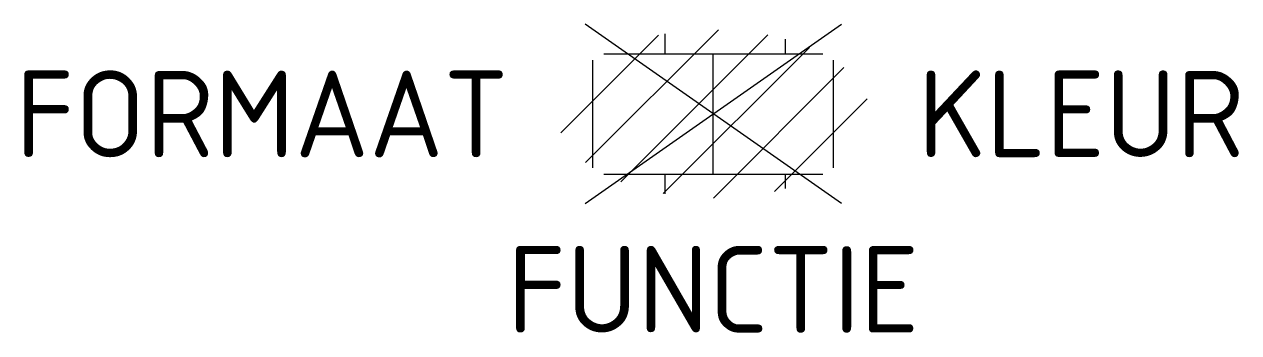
# Model space of a CAD drawing. Header units: metres. Extents: x -14.3 to 10.9, y -4.6 to 1.9.
import ezdxf
from ezdxf.enums import TextEntityAlignment as Align

# ---------------------------------------------------------------- set-up
doc = ezdxf.new("R2010")
doc.units = ezdxf.units.M
doc.styles.add('NLCS-ISO', font='NLCS-ISO.ttf')

msp = doc.modelspace()

# ---------------------------------------------------------------- linework, layer by layer
for p, q in [((-2.662, -1.864), (2.662, 1.864)), ((2.662, -1.864), (-2.662, 1.864)), ((-3.166, -0.393), (-1.134, 1.64)), ((-2.653, -1.01), (0.106, 1.749)), ((-1.922, -1.411), (1.13, 1.641)), ((-1, 1.25), (-1, 1.665)), ((1.5, 1.25), (1.5, 1.552)), ((-1.037, -1.658), (1.999, 1.379)), ((-2.5, -1.118), (-2.5, 1.118)), ((-2.274, 1.25), (2.274, 1.25)), ((0, -1.25), (0, 1.25)), ((2.5, -1.118), (2.5, 1.118)), ((0.002, -1.75), (2.714, 0.962)), ((1.273, -1.61), (3.197, 0.313)), ((-2.274, -1.25), (2.274, -1.25)), ((-1, -1.665), (-1, -1.25)), ((1.5, -1.552), (1.5, -1.25))]:
    msp.add_line(p, q)

# ---------------------------------------------------------------- texts
at = {"style": 'NLCS-ISO'}
msp.add_attdef('FORMAAT', text='50x50', height=1.8, dxfattribs=at).set_placement((-4.25, 0), align=Align.MIDDLE_RIGHT)
msp.add_attdef('KLEUR', text='', height=1.8, dxfattribs=at).set_placement((4.25, 0), align=Align.MIDDLE_LEFT)
at = {"style": 'NLCS-ISO', "flags": 1}
msp.add_attdef('FUNCTIE', text='', height=1.8, dxfattribs=at).set_placement((0, -2.75), align=Align.TOP_CENTER)

doc.saveas('drawing.dxf')
